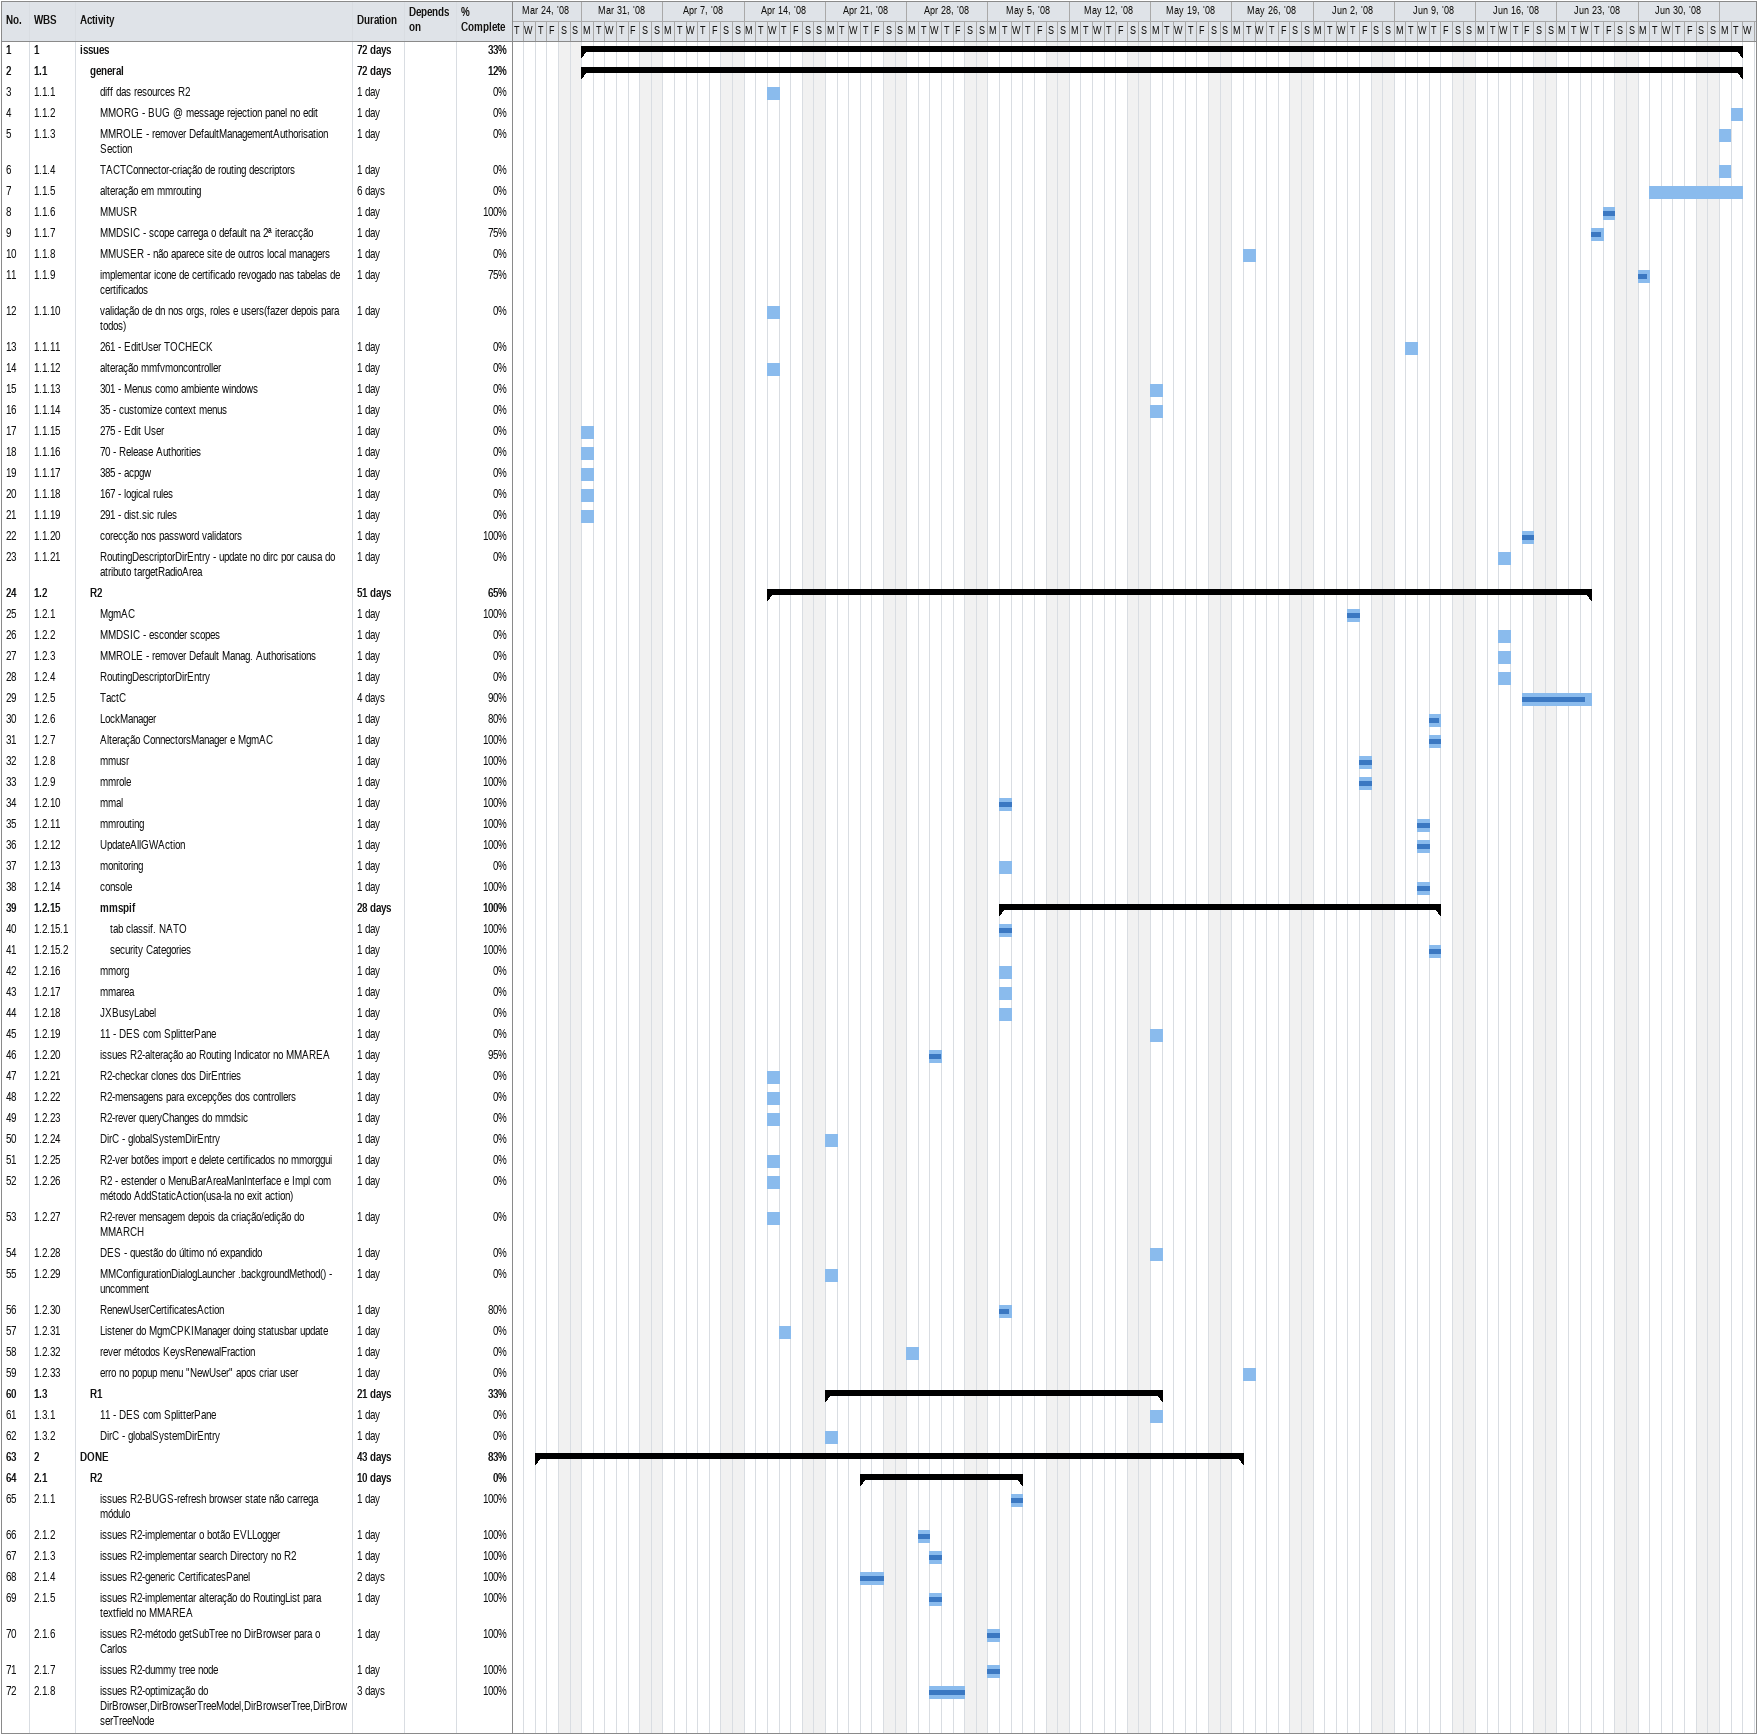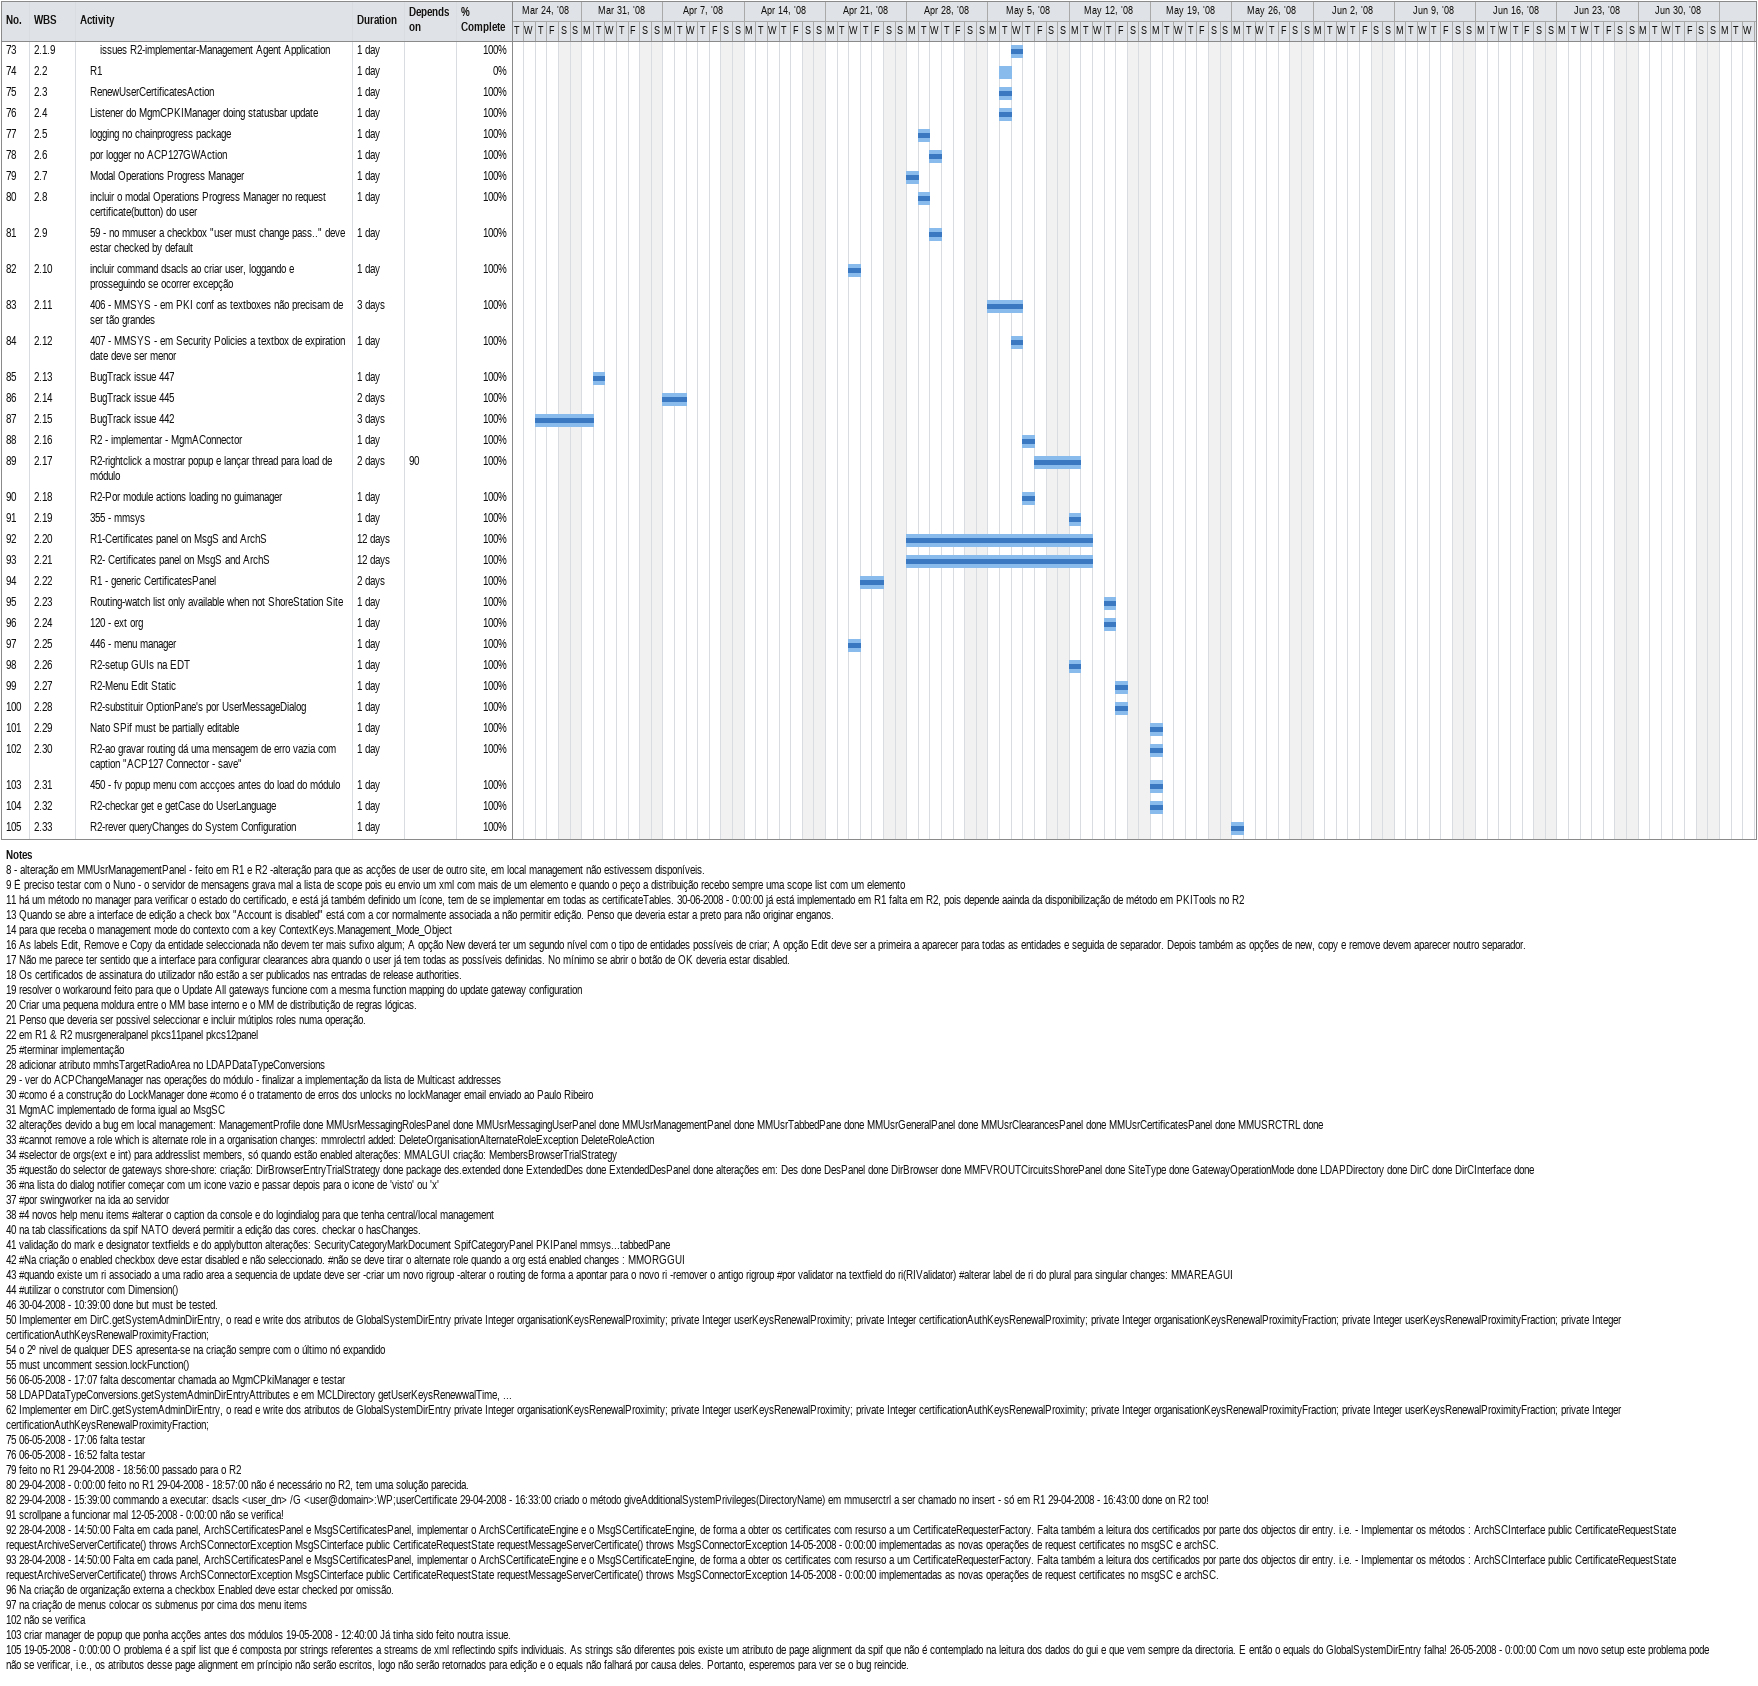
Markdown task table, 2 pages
| ID | WBS | Task | Duration | Start | Finish | Predecessors | % complete |
|---|---|---|---|---|---|---|---|
| 1 | 1 | **issues** | 72d | 2008-03-31 | 2008-07-08 |  | 33 |
| 2 | 1.1 | **general** | 72d | 2008-03-31 | 2008-07-08 |  | 12 |
| 3 | 1.1.1 | diff das resources R2 | 1d | 2008-04-16 | 2008-04-16 |  | 0 |
| 4 | 1.1.2 | MMORG - BUG @ message rejection panel no edit | 1d | 2008-07-08 | 2008-07-08 |  | 0 |
| 5 | 1.1.3 | MMROLE - remover DefaultManagementAuthorisation Section | 1d | 2008-07-07 | 2008-07-07 |  | 0 |
| 6 | 1.1.4 | TACTConnector-criação de routing descriptors | 1d | 2008-07-07 | 2008-07-07 |  | 0 |
| 7 | 1.1.5 | alteração em mmrouting | 6d | 2008-07-01 | 2008-07-08 |  | 0 |
| 8 | 1.1.6 | MMUSR | 1d | 2008-06-27 | 2008-06-27 |  | 100 |
| 9 | 1.1.7 | MMDSIC - scope carrega o default na 2ª iteracção | 1d | 2008-06-26 | 2008-06-26 |  | 75 |
| 10 | 1.1.8 | MMUSER - não aparece site de outros local managers | 1d | 2008-05-27 | 2008-05-27 |  | 0 |
| 11 | 1.1.9 | implementar icone de certificado revogado nas tabelas de certificados | 1d | 2008-06-30 | 2008-06-30 |  | 75 |
| 12 | 1.1.10 | validação de dn nos orgs, roles e users(fazer depois para todos) | 1d | 2008-04-16 | 2008-04-16 |  | 0 |
| 13 | 1.1.11 | 261 - EditUser TOCHECK | 1d | 2008-06-10 | 2008-06-10 |  | 0 |
| 14 | 1.1.12 | alteração mmfvmoncontroller | 1d | 2008-04-16 | 2008-04-16 |  | 0 |
| 15 | 1.1.13 | 301 - Menus como ambiente windows | 1d | 2008-05-19 | 2008-05-19 |  | 0 |
| 16 | 1.1.14 | 35 - customize context menus | 1d | 2008-05-19 | 2008-05-19 |  | 0 |
| 17 | 1.1.15 | 275 - Edit User | 1d | 2008-03-31 | 2008-03-31 |  | 0 |
| 18 | 1.1.16 | 70 - Release Authorities | 1d | 2008-03-31 | 2008-03-31 |  | 0 |
| 19 | 1.1.17 | 385 - acpgw | 1d | 2008-03-31 | 2008-03-31 |  | 0 |
| 20 | 1.1.18 | 167 - logical rules | 1d | 2008-03-31 | 2008-03-31 |  | 0 |
| 21 | 1.1.19 | 291 - dist.sic rules | 1d | 2008-03-31 | 2008-03-31 |  | 0 |
| 22 | 1.1.20 | corecção nos password validators | 1d | 2008-06-20 | 2008-06-20 |  | 100 |
| 23 | 1.1.21 | RoutingDescriptorDirEntry - update no dirc por causa do atributo targetRadioArea | 1d | 2008-06-18 | 2008-06-18 |  | 0 |
| 24 | 1.2 | **R2** | 51d | 2008-04-16 | 2008-06-25 |  | 65 |
| 25 | 1.2.1 | MgmAC | 1d | 2008-06-05 | 2008-06-05 |  | 100 |
| 26 | 1.2.2 | MMDSIC - esconder scopes | 1d | 2008-06-18 | 2008-06-18 |  | 0 |
| 27 | 1.2.3 | MMROLE - remover Default Manag. Authorisations | 1d | 2008-06-18 | 2008-06-18 |  | 0 |
| 28 | 1.2.4 | RoutingDescriptorDirEntry | 1d | 2008-06-18 | 2008-06-18 |  | 0 |
| 29 | 1.2.5 | TactC | 4d | 2008-06-20 | 2008-06-25 |  | 90 |
| 30 | 1.2.6 | LockManager | 1d | 2008-06-12 | 2008-06-12 |  | 80 |
| 31 | 1.2.7 | Alteração ConnectorsManager e MgmAC | 1d | 2008-06-12 | 2008-06-12 |  | 100 |
| 32 | 1.2.8 | mmusr | 1d | 2008-06-06 | 2008-06-06 |  | 100 |
| 33 | 1.2.9 | mmrole | 1d | 2008-06-06 | 2008-06-06 |  | 100 |
| 34 | 1.2.10 | mmal | 1d | 2008-05-06 | 2008-05-06 |  | 100 |
| 35 | 1.2.11 | mmrouting | 1d | 2008-06-11 | 2008-06-11 |  | 100 |
| 36 | 1.2.12 | UpdateAllGWAction | 1d | 2008-06-11 | 2008-06-11 |  | 100 |
| 37 | 1.2.13 | monitoring | 1d | 2008-05-06 | 2008-05-06 |  | 0 |
| 38 | 1.2.14 | console | 1d | 2008-06-11 | 2008-06-11 |  | 100 |
| 39 | 1.2.15 | **mmspif** | 28d | 2008-05-06 | 2008-06-12 |  | 100 |
| 40 | 1.2.15.1 | tab classif. NATO | 1d | 2008-05-06 | 2008-05-06 |  | 100 |
| 41 | 1.2.15.2 | security Categories | 1d | 2008-06-12 | 2008-06-12 |  | 100 |
| 42 | 1.2.16 | mmorg | 1d | 2008-05-06 | 2008-05-06 |  | 0 |
| 43 | 1.2.17 | mmarea | 1d | 2008-05-06 | 2008-05-06 |  | 0 |
| 44 | 1.2.18 | JXBusyLabel | 1d | 2008-05-06 | 2008-05-06 |  | 0 |
| 45 | 1.2.19 | 11 - DES com SplitterPane | 1d | 2008-05-19 | 2008-05-19 |  | 0 |
| 46 | 1.2.20 | issues R2-alteração ao Routing Indicator no MMAREA | 1d | 2008-04-30 | 2008-04-30 |  | 95 |
| 47 | 1.2.21 | R2-checkar clones dos DirEntries | 1d | 2008-04-16 | 2008-04-16 |  | 0 |
| 48 | 1.2.22 | R2-mensagens para excepções dos controllers | 1d | 2008-04-16 | 2008-04-16 |  | 0 |
| 49 | 1.2.23 | R2-rever queryChanges do mmdsic | 1d | 2008-04-16 | 2008-04-16 |  | 0 |
| 50 | 1.2.24 | DirC - globalSystemDirEntry | 1d | 2008-04-21 | 2008-04-21 |  | 0 |
| 51 | 1.2.25 | R2-ver botões import e delete certificados no mmorggui | 1d | 2008-04-16 | 2008-04-16 |  | 0 |
| 52 | 1.2.26 | R2 - estender o MenuBarAreaManInterface e Impl com método AddStaticAction(usa-la no exit action) | 1d | 2008-04-16 | 2008-04-16 |  | 0 |
| 53 | 1.2.27 | R2-rever mensagem depois da criação/edição do MMARCH | 1d | 2008-04-16 | 2008-04-16 |  | 0 |
| 54 | 1.2.28 | DES - questão do último nó expandido | 1d | 2008-05-19 | 2008-05-19 |  | 0 |
| 55 | 1.2.29 | MMConfigurationDialogLauncher .backgroundMethod() - uncomment | 1d | 2008-04-21 | 2008-04-21 |  | 0 |
| 56 | 1.2.30 | RenewUserCertificatesAction | 1d | 2008-05-06 | 2008-05-06 |  | 80 |
| 57 | 1.2.31 | Listener do MgmCPKIManager doing statusbar update | 1d | 2008-04-17 | 2008-04-17 |  | 0 |
| 58 | 1.2.32 | rever métodos KeysRenewalFraction | 1d | 2008-04-28 | 2008-04-28 |  | 0 |
| 59 | 1.2.33 | erro no popup menu "NewUser" apos criar user | 1d | 2008-05-27 | 2008-05-27 |  | 0 |
| 60 | 1.3 | **R1** | 21d | 2008-04-21 | 2008-05-19 |  | 33 |
| 61 | 1.3.1 | 11 - DES com SplitterPane | 1d | 2008-05-19 | 2008-05-19 |  | 0 |
| 62 | 1.3.2 | DirC - globalSystemDirEntry | 1d | 2008-04-21 | 2008-04-21 |  | 0 |
| 63 | 2 | **DONE** | 43d | 2008-03-27 | 2008-05-26 |  | 83 |
| 64 | 2.1 | **R2** | 10d | 2008-04-24 | 2008-05-07 |  | 0 |
| 65 | 2.1.1 | issues R2-BUGS-refresh browser state não carrega módulo | 1d | 2008-05-07 | 2008-05-07 |  | 100 |
| 66 | 2.1.2 | issues R2-implementar o botão EVLLogger | 1d | 2008-04-29 | 2008-04-29 |  | 100 |
| 67 | 2.1.3 | issues R2-implementar search Directory no R2 | 1d | 2008-04-30 | 2008-04-30 |  | 100 |
| 68 | 2.1.4 | issues R2-generic CertificatesPanel | 2d | 2008-04-24 | 2008-04-25 |  | 100 |
| 69 | 2.1.5 | issues R2-implementar alteração do RoutingList para textfield no MMAREA | 1d | 2008-04-30 | 2008-04-30 |  | 100 |
| 70 | 2.1.6 | issues R2-método getSubTree no DirBrowser para o Carlos | 1d | 2008-05-05 | 2008-05-05 |  | 100 |
| 71 | 2.1.7 | issues R2-dummy tree node | 1d | 2008-05-05 | 2008-05-05 |  | 100 |
| 72 | 2.1.8 | issues R2-optimização do DirBrowser,DirBrowserTreeModel,DirBrowserTree,DirBrowserTreeNode | 3d | 2008-04-30 | 2008-05-02 |  | 100 |
| 73 | 2.1.9 | issues R2-implementar-Management Agent Application | 1d | 2008-05-07 | 2008-05-07 |  | 100 |
| 74 | 2.2 | R1 | 1d | 2008-05-06 | 2008-05-06 |  | 0 |
| 75 | 2.3 | RenewUserCertificatesAction | 1d | 2008-05-06 | 2008-05-06 |  | 100 |
| 76 | 2.4 | Listener do MgmCPKIManager doing statusbar update | 1d | 2008-05-06 | 2008-05-06 |  | 100 |
| 77 | 2.5 | logging no chainprogress package | 1d | 2008-04-29 | 2008-04-29 |  | 100 |
| 78 | 2.6 | por logger no ACP127GWAction | 1d | 2008-04-30 | 2008-04-30 |  | 100 |
| 79 | 2.7 | Modal Operations Progress Manager | 1d | 2008-04-28 | 2008-04-28 |  | 100 |
| 80 | 2.8 | incluir o modal Operations Progress Manager no request certificate(button) do user | 1d | 2008-04-29 | 2008-04-29 |  | 100 |
| 81 | 2.9 | 59 - no mmuser a checkbox "user must change pass.." deve estar checked by default | 1d | 2008-04-30 | 2008-04-30 |  | 100 |
| 82 | 2.10 | incluir command dsacls ao criar user, loggando e prosseguindo se ocorrer excepção | 1d | 2008-04-23 | 2008-04-23 |  | 100 |
| 83 | 2.11 | 406 - MMSYS - em PKI conf as textboxes não precisam de ser tão grandes | 3d | 2008-05-05 | 2008-05-07 |  | 100 |
| 84 | 2.12 | 407 - MMSYS - em Security Policies a textbox de expiration date deve ser menor | 1d | 2008-05-07 | 2008-05-07 |  | 100 |
| 85 | 2.13 | BugTrack issue 447 | 1d | 2008-04-01 | 2008-04-01 |  | 100 |
| 86 | 2.14 | BugTrack issue 445 | 2d | 2008-04-07 | 2008-04-08 |  | 100 |
| 87 | 2.15 | BugTrack issue 442 | 3d | 2008-03-27 | 2008-03-31 |  | 100 |
| 88 | 2.16 | R2 - implementar - MgmAConnector | 1d | 2008-05-08 | 2008-05-08 |  | 100 |
| 89 | 2.17 | R2-rightclick a mostrar popup e lançar thread para load de módulo | 2d | 2008-05-09 | 2008-05-12 | 90 | 100 |
| 90 | 2.18 | R2-Por module actions loading no guimanager | 1d | 2008-05-08 | 2008-05-08 |  | 100 |
| 91 | 2.19 | 355 - mmsys | 1d | 2008-05-12 | 2008-05-12 |  | 100 |
| 92 | 2.20 | R1-Certificates panel on MsgS and ArchS | 12d | 2008-04-28 | 2008-05-13 |  | 100 |
| 93 | 2.21 | R2- Certificates panel on MsgS and ArchS | 12d | 2008-04-28 | 2008-05-13 |  | 100 |
| 94 | 2.22 | R1 - generic CertificatesPanel | 2d | 2008-04-24 | 2008-04-25 |  | 100 |
| 95 | 2.23 | Routing-watch list only available when not ShoreStation Site | 1d | 2008-05-15 | 2008-05-15 |  | 100 |
| 96 | 2.24 | 120 - ext org | 1d | 2008-05-15 | 2008-05-15 |  | 100 |
| 97 | 2.25 | 446 - menu manager | 1d | 2008-04-23 | 2008-04-23 |  | 100 |
| 98 | 2.26 | R2-setup GUIs na EDT | 1d | 2008-05-12 | 2008-05-12 |  | 100 |
| 99 | 2.27 | R2-Menu Edit Static | 1d | 2008-05-16 | 2008-05-16 |  | 100 |
| 100 | 2.28 | R2-substituir OptionPane's por UserMessageDialog | 1d | 2008-05-16 | 2008-05-16 |  | 100 |
| 101 | 2.29 | Nato SPif must be partially editable | 1d | 2008-05-19 | 2008-05-19 |  | 100 |
| 102 | 2.30 | R2-ao gravar routing dá uma mensagem de erro vazia com caption "ACP127 Connector - save" | 1d | 2008-05-19 | 2008-05-19 |  | 100 |
| 103 | 2.31 | 450 - fv popup menu com accçoes antes do load do módulo | 1d | 2008-05-19 | 2008-05-19 |  | 100 |
| 104 | 2.32 | R2-checkar get e getCase do UserLanguage | 1d | 2008-05-19 | 2008-05-19 |  | 100 |
| 105 | 2.33 | R2-rever queryChanges do System Configuration | 1d | 2008-05-26 | 2008-05-26 |  | 100 |

Notes
- 8: - alteração em MMUsrManagementPanel - feito em R1 e R2 -alteração para que as acções de user de outro site, em local management não estivessem disponíveis.
- 9: É preciso testar com o Nuno - o servidor de mensagens grava mal a lista de scope pois eu envio um xml com mais de um elemento e quando o peço a distribuição recebo sempre uma scope list com um elemento
- 11: há um método no manager para verificar o estado do certificado, e está já também definido um ícone, tem de se implementar em todas as certificateTables. 30-06-2008 - 0:00:00 já está implementado em R1 falta em R2, pois depende aainda da disponibilização de método em PKITools no R2
- 13: Quando se abre a interface de edição a check box "Account is disabled" está com a cor normalmente associada a não permitir edição. Penso que deveria estar a preto para não originar enganos.
- 14: para que receba o management mode do contexto com a key ContextKeys.Management_Mode_Object
- 16: As labels Edit, Remove e Copy da entidade seleccionada não devem ter mais sufixo algum; A opção New deverá ter um segundo nível com o tipo de entidades possíveis de criar; A opção Edit deve ser a primeira a aparecer para todas as entidades e seguida de separador. Depois também as opções de new, copy e remove devem aparecer noutro separador.
- 17: Não me parece ter sentido que a interface para configurar clearances abra quando o user já tem todas as possíveis definidas. No mínimo se abrir o botão de OK deveria estar disabled.
- 18: Os certificados de assinatura do utilizador não estão a ser publicados nas entradas de release authorities.
- 19: resolver o workaround feito para que o Update All gateways funcione com a mesma function mapping do update gateway configuration
- 20: Criar uma pequena moldura entre o MM base interno e o MM de distributição de regras lógicas.
- 21: Penso que deveria ser possivel seleccionar e incluir mútiplos roles numa operação.
- 22: em R1 & R2 musrgeneralpanel pkcs11panel pkcs12panel
- 25: #terminar implementação
- 28: adicionar atributo mmhsTargetRadioArea no LDAPDataTypeConversions
- 29: - ver do ACPChangeManager nas operações do módulo - finalizar a implementação da lista de Multicast addresses
- 30: #como é a construção do LockManager done #como é o tratamento de erros dos unlocks no lockManager email enviado ao Paulo Ribeiro
- 31: MgmAC implementado de forma igual ao MsgSC
- 32: alterações devido a bug em local management: ManagementProfile done MMUsrMessagingRolesPanel done MMUsrMessagingUserPanel done MMUsrManagementPanel done MMUsrTabbedPane done MMUsrGeneralPanel done MMUsrClearancesPanel done MMUsrCertificatesPanel done MMUSRCTRL done
- 33: #cannot remove a role which is alternate role in a organisation changes: mmrolectrl added: DeleteOrganisationAlternateRoleException DeleteRoleAction
- 34: #selector de orgs(ext e int) para addresslist members, só quando estão enabled alterações: MMALGUI criação: MembersBrowserTrialStrategy
- 35: #questão do selector de gateways shore-shore: criação: DirBrowserEntryTrialStrategy done package des.extended done ExtendedDes done ExtendedDesPanel done alterações em: Des done DesPanel done DirBrowser done MMFVROUTCircuitsShorePanel done SiteType done GatewayOperationMode done LDAPDirectory done DirC done DirCInterface done
- 36: #na lista do dialog notifier começar com um icone vazio e passar depois para o icone de 'visto' ou 'x'
- 37: #por swingworker na ida ao servidor
- 38: #4 novos help menu items #alterar o caption da console e do logindialog para que tenha central/local management
- 40: na tab classifications da spif NATO deverá permitir a edição das cores. checkar o hasChanges.
- 41: validação do mark e designator textfields e do applybutton alterações: SecurityCategoryMarkDocument SpifCategoryPanel PKIPanel mmsys...tabbedPane
- 42: #Na criação o enabled checkbox deve estar disabled e não seleccionado. #não se deve tirar o alternate role quando a org está enabled changes : MMORGGUI
- 43: #quando existe um ri associado a uma radio area a sequencia de update deve ser -criar um novo rigroup -alterar o routing de forma a apontar para o novo ri -remover o antigo rigroup #por validator na textfield do ri(RIValidator) #alterar label de ri do plural para singular changes: MMAREAGUI
- 44: #utilizar o construtor com Dimension()
- 46: 30-04-2008 - 10:39:00 done but must be tested.
- 50: Implementer em DirC.getSystemAdminDirEntry, o read e write dos atributos de GlobalSystemDirEntry private Integer organisationKeysRenewalProximity; private Integer userKeysRenewalProximity; private Integer certificationAuthKeysRenewalProximity; private Integer organisationKeysRenewalProximityFraction; private Integer userKeysRenewalProximityFraction; private Integer certificationAuthKeysRenewalProximityFraction;
- 54: o 2º nivel de qualquer DES apresenta-se na criação sempre com o último nó expandido
- 55: must uncomment session.lockFunction()
- 56: 06-05-2008 - 17:07 falta descomentar chamada ao MgmCPkiManager e testar
- 58: LDAPDataTypeConversions.getSystemAdminDirEntryAttributes e em MCLDirectory getUserKeysRenewwalTime, ...
- 62: Implementer em DirC.getSystemAdminDirEntry, o read e write dos atributos de GlobalSystemDirEntry private Integer organisationKeysRenewalProximity; private Integer userKeysRenewalProximity; private Integer certificationAuthKeysRenewalProximity; private Integer organisationKeysRenewalProximityFraction; private Integer userKeysRenewalProximityFraction; private Integer certificationAuthKeysRenewalProximityFraction;
- 75: 06-05-2008 - 17:06 falta testar
- 76: 06-05-2008 - 16:52 falta testar
- 79: feito no R1 29-04-2008 - 18:56:00 passado para o R2
- 80: 29-04-2008 - 0:00:00 feito no R1 29-04-2008 - 18:57:00 não é necessário no R2, tem uma solução parecida.
- 82: 29-04-2008 - 15:39:00 commando a executar: dsacls <user_dn> /G <user@domain>:WP;userCertificate 29-04-2008 - 16:33:00 criado o método giveAdditionalSystemPrivileges(DirectoryName) em mmuserctrl a ser chamado no insert - só em R1 29-04-2008 - 16:43:00 done on R2 too!
- 91: scrollpane a funcionar mal 12-05-2008 - 0:00:00 não se verifica!
- 92: 28-04-2008 - 14:50:00 Falta em cada panel, ArchSCertificatesPanel e MsgSCertificatesPanel, implementar o ArchSCertificateEngine e o MsgSCertificateEngine, de forma a obter os certificates com resurso a um CertificateRequesterFactory. Falta também a leitura dos certificados por parte dos objectos dir entry. i.e. - Implementar os métodos : ArchSCInterface public CertificateRequestState requestArchiveServerCertificate() throws ArchSConnectorException MsgSCinterface public CertificateRequestState requestMessageServerCertificate() throws MsgSConnectorException 14-05-2008 - 0:00:00 implementadas as novas operações de request certificates no msgSC e archSC.
- 93: 28-04-2008 - 14:50:00 Falta em cada panel, ArchSCertificatesPanel e MsgSCertificatesPanel, implementar o ArchSCertificateEngine e o MsgSCertificateEngine, de forma a obter os certificates com resurso a um CertificateRequesterFactory. Falta também a leitura dos certificados por parte dos objectos dir entry. i.e. - Implementar os métodos : ArchSCInterface public CertificateRequestState requestArchiveServerCertificate() throws ArchSConnectorException MsgSCinterface public CertificateRequestState requestMessageServerCertificate() throws MsgSConnectorException 14-05-2008 - 0:00:00 implementadas as novas operações de request certificates no msgSC e archSC.
- 96: Na criação de organização externa a checkbox Enabled deve estar checked por omissão.
- 97: na criação de menus colocar os submenus por cima dos menu items
- 102: não se verifica
- 103: criar manager de popup que ponha acções antes dos módulos 19-05-2008 - 12:40:00 Já tinha sido feito noutra issue.
- 105: 19-05-2008 - 0:00:00 O problema é a spif list que é composta por strings referentes a streams de xml reflectindo spifs individuais. As strings são diferentes pois existe um atributo de page alignment da spif que não é contemplado na leitura dos dados do gui e que vem sempre da directoria. E então o equals do GlobalSystemDirEntry falha! 26-05-2008 - 0:00:00 Com um novo setup este problema pode não se verificar, i.e., os atributos desse page alignment em príncipio não serão escritos, logo não serão retornados para edição e o equals não falhará por causa deles. Portanto, esperemos para ver se o bug reincide.
